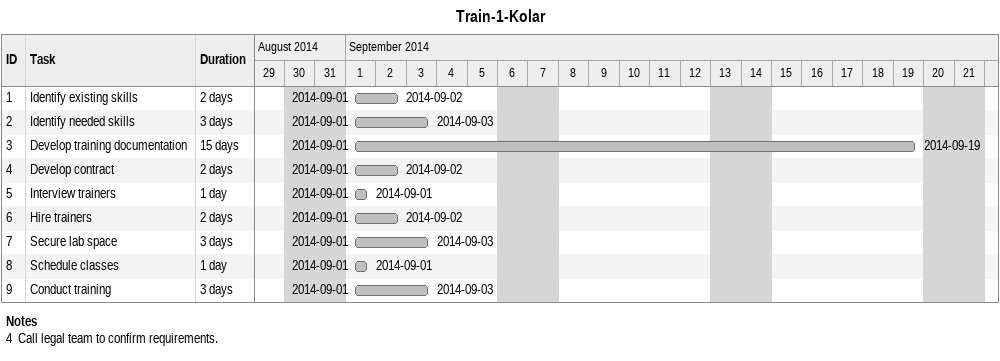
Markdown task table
Train-1-Kolar

| ID | Task | Duration | Start | Finish |
|---|---|---|---|---|
| 1 | Identify existing skills | 2d | 2014-09-01 | 2014-09-02 |
| 2 | Identify needed skills | 3d | 2014-09-01 | 2014-09-03 |
| 3 | Develop training documentation | 15d | 2014-09-01 | 2014-09-19 |
| 4 | Develop contract | 2d | 2014-09-01 | 2014-09-02 |
| 5 | Interview trainers | 1d | 2014-09-01 | 2014-09-01 |
| 6 | Hire trainers | 2d | 2014-09-01 | 2014-09-02 |
| 7 | Secure lab space | 3d | 2014-09-01 | 2014-09-03 |
| 8 | Schedule classes | 1d | 2014-09-01 | 2014-09-01 |
| 9 | Conduct training | 3d | 2014-09-01 | 2014-09-03 |

Notes
- 4: Call legal team to confirm requirements.
